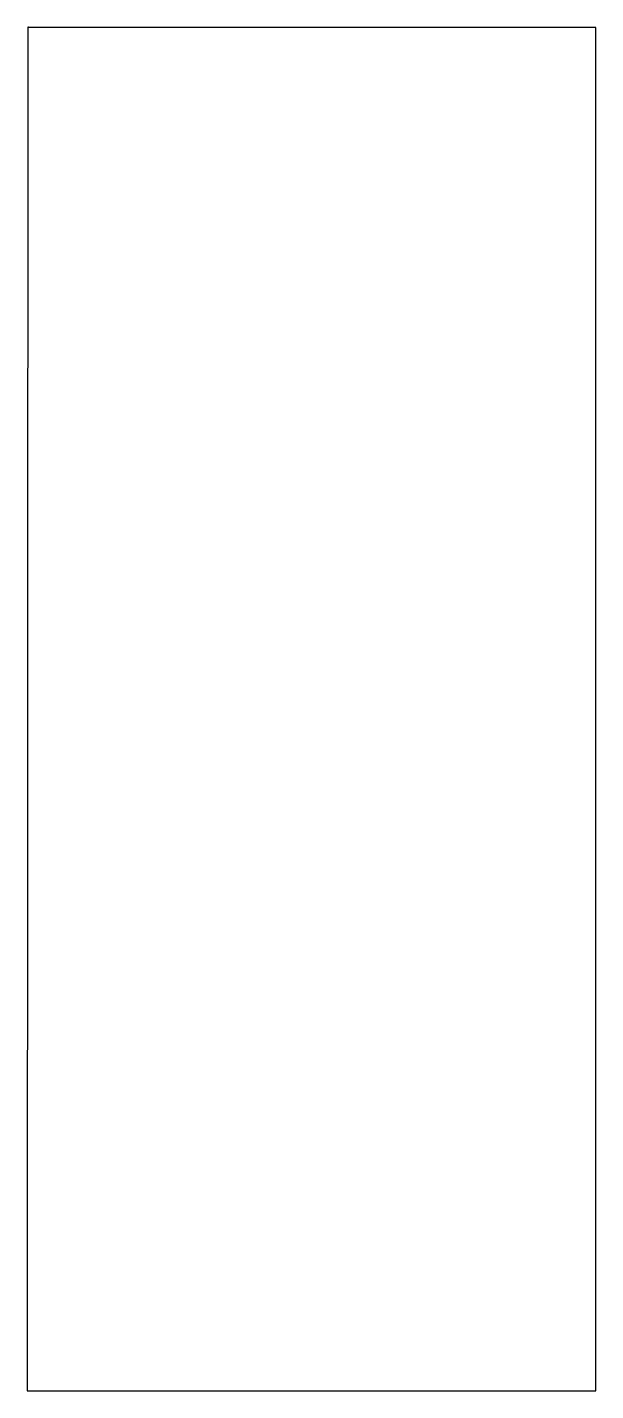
# Model space of a CAD drawing. Header units: millimetres. Extents: x 0 to 229, y 2 to 550.
import ezdxf

# ---------------------------------------------------------------- set-up
doc = ezdxf.new("R2010")
doc.units = ezdxf.units.MM
doc.layers.get('0').update_dxf_attribs({"linetype": 'CONTINUOUS'})

msp = doc.modelspace()

# ---------------------------------------------------------------- linework, layer by layer
msp.add_lwpolyline([(228.5, 549.89), (0.38, 549.89), (0.38, 550), (0.18, 550), (-0.07, 2), (0.13, 2), (228.5, 2)], close=True)
msp.add_lwpolyline([(228.5, 549.89), (0.38, 549.89), (0.38, 550), (0.18, 550), (-0.07, 2), (0.13, 2), (228.5, 2)], close=True)

doc.saveas('drawing.dxf')
